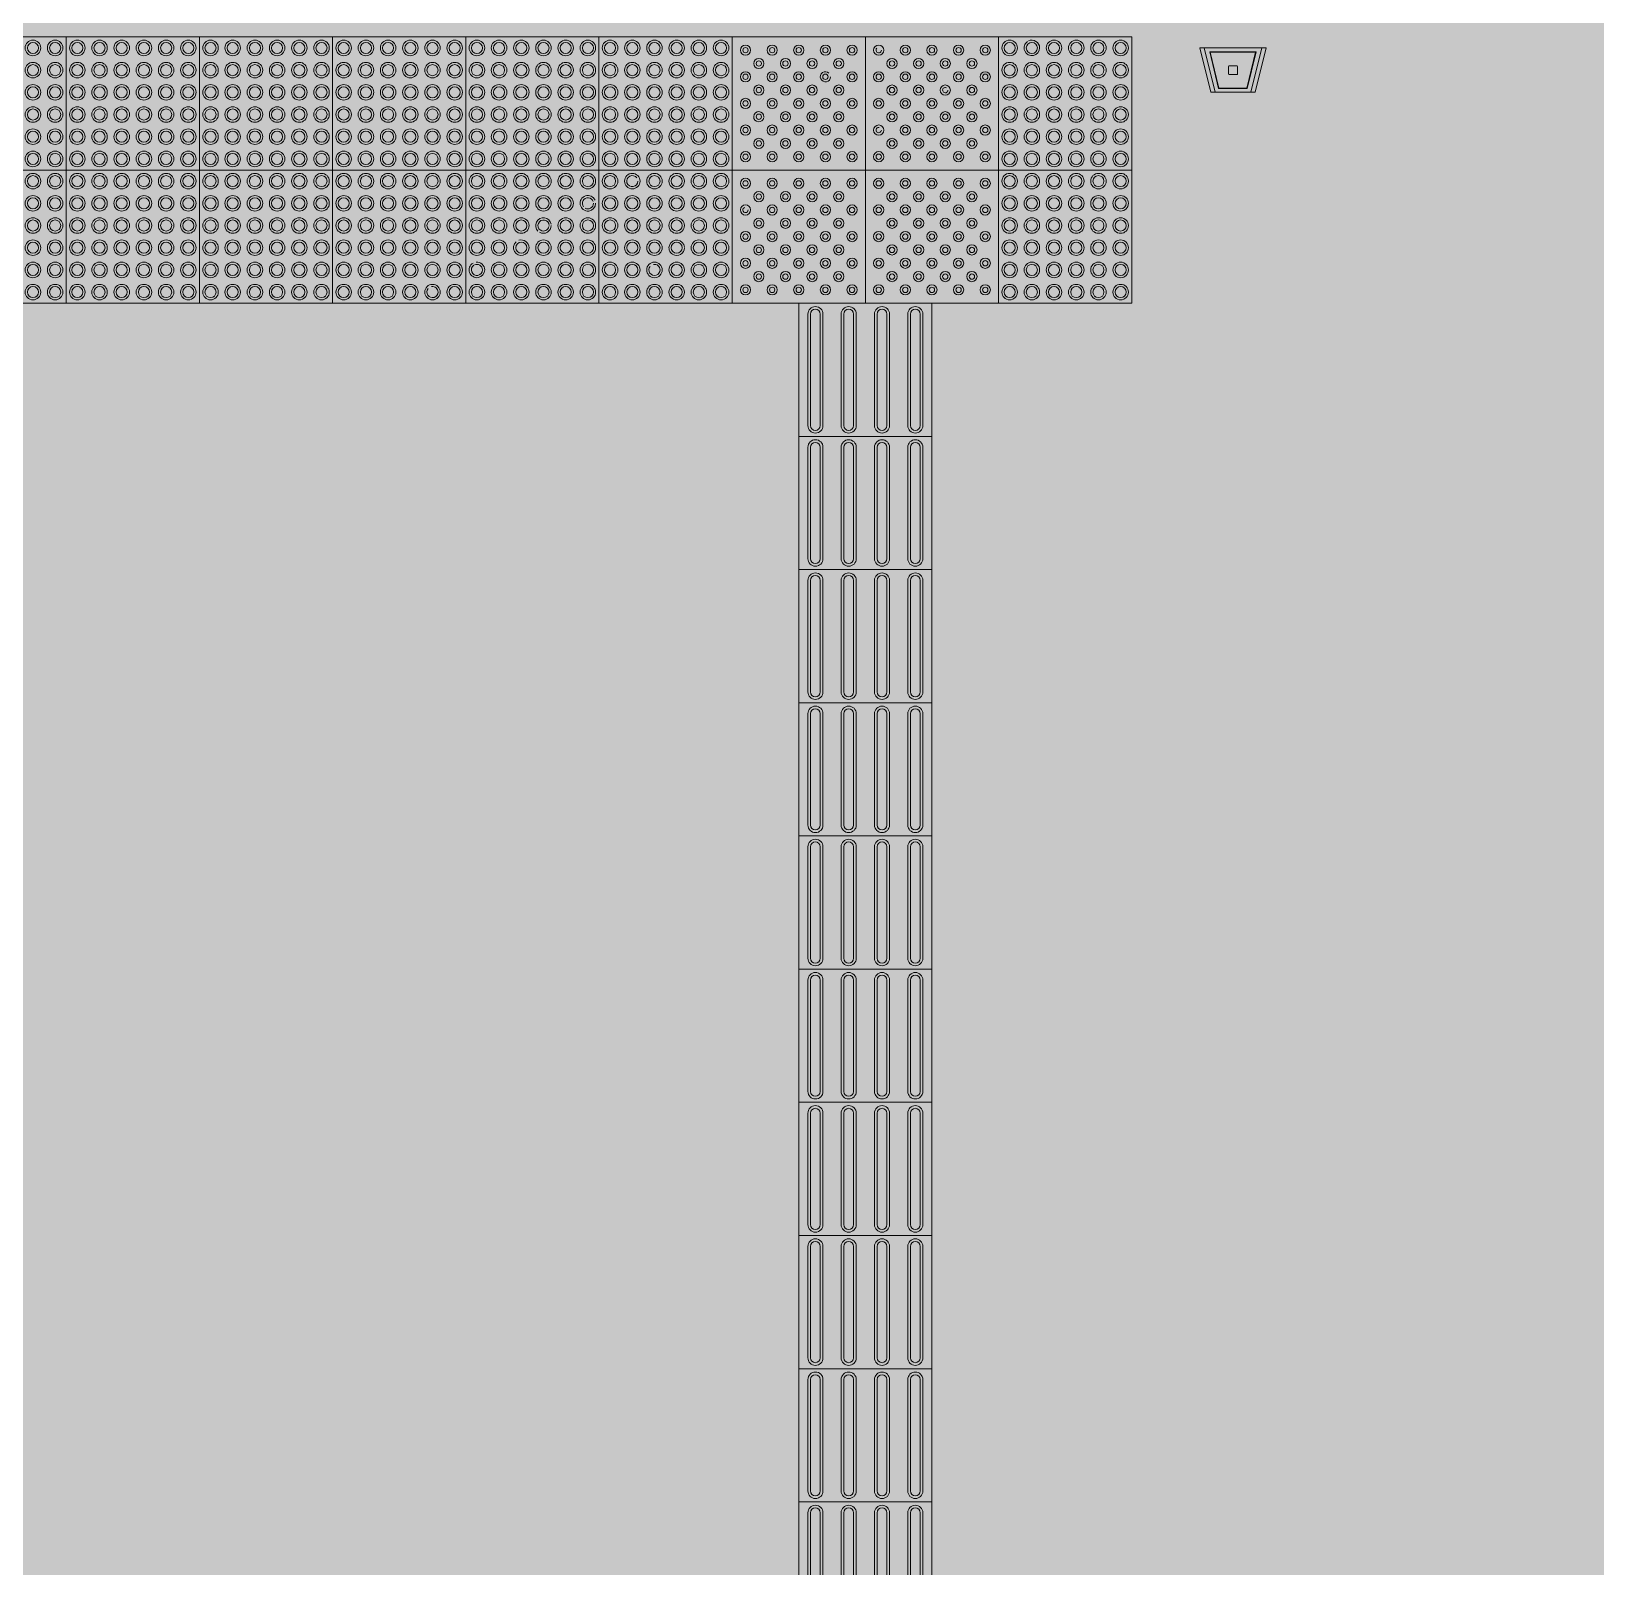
# Model space of a CAD drawing. Header units: millimetres. Extents: x -57519 to 497916, y -349472 to 446842.
# Drawn here: x 387851 to 391375, y 40936 to 44395 of the extents above; entities that cross this region are included whole.
import ezdxf

# ---------------------------------------------------------------- set-up
doc = ezdxf.new("R2010")
doc.units = ezdxf.units.MM
doc.layers.add('A-DETL-GENF', color=92, linetype='Continuous', lineweight=5)
doc.layers.add('A-GENM', color=13, linetype='Continuous', lineweight=5)

# ---------------------------------------------------------------- blocks, each defined once
blk = doc.blocks.new('DLN_Tactile - Hazard warning Tiles-3867762-G_F SINGLE OCCUPANCY DIAGRAM')
at = {"layer": 'A-GENM'}
for p, q in [((150, 150), (-150, 150)), ((-150, 150), (-150, -150)), ((150, -150), (150, 150)), ((-150, -150), (150, -150))]:
    blk.add_line(p, q, dxfattribs=at)
for centre, radius in [((-125, 125), 17.5), ((-75, 125), 17.5), ((-25, 125), 17.5), ((25, 125), 17.5), ((75, 125), 17.5), ((125, 125), 17.5), ((-125, 125), 12.5), ((-75, 125), 12.5), ((-25, 125), 12.5), ((25, 125), 12.5), ((75, 125), 12.5), ((125, 125), 12.5), ((-125, 75), 17.5), ((-125, 75), 12.5), ((-75, 75), 17.5), ((-75, 75), 12.5), ((-25, 75), 17.5), ((-25, 75), 12.5), ((25, 75), 17.5), ((25, 75), 12.5), ((75, 75), 17.5), ((75, 75), 12.5), ((125, 75), 17.5), ((125, 75), 12.5), ((-125, 25), 17.5), ((-125, 25), 12.5), ((-75, 25), 17.5), ((-75, 25), 12.5), ((-25, 25), 17.5), ((-25, 25), 12.5), ((25, 25), 17.5), ((25, 25), 12.5), ((75, 25), 17.5), ((75, 25), 12.5), ((125, 25), 17.5), ((125, 25), 12.5), ((-125, -25), 17.5), ((-125, -25), 12.5), ((-75, -25), 17.5), ((-75, -25), 12.5), ((-25, -25), 17.5), ((-25, -25), 12.5), ((25, -25), 17.5), ((25, -25), 12.5), ((75, -25), 17.5), ((75, -25), 12.5), ((125, -25), 17.5), ((125, -25), 12.5), ((-125, -75), 17.5), ((-125, -75), 12.5), ((-75, -75), 17.5), ((-75, -75), 12.5), ((-25, -75), 17.5), ((-25, -75), 12.5), ((25, -75), 17.5), ((25, -75), 12.5), ((75, -75), 17.5), ((75, -75), 12.5), ((125, -75), 17.5), ((125, -75), 12.5), ((-125, -125), 17.5), ((-125, -125), 12.5), ((-75, -125), 17.5), ((-75, -125), 12.5), ((-25, -125), 17.5), ((-25, -125), 12.5), ((25, -125), 17.5), ((25, -125), 12.5), ((75, -125), 17.5), ((75, -125), 12.5), ((125, -125), 17.5), ((125, -125), 12.5)]:
    blk.add_circle(centre, radius, dxfattribs=at)
blk = doc.blocks.new('DLN_Tactile - Hazard warning Tiles-V791-G_F SINGLE OCCUPANCY DIAGRAM')
at = {"layer": 'A-GENM'}
for p, q in [((150, 150), (-150, 150)), ((-150, 150), (-150, -150)), ((150, -150), (150, 150)), ((-150, -150), (150, -150))]:
    blk.add_line(p, q, dxfattribs=at)
for centre, radius in [((-125, 125), 17.5), ((-75, 125), 17.5), ((-25, 125), 17.5), ((25, 125), 17.5), ((75, 125), 17.5), ((125, 125), 17.5), ((-125, 125), 12.5), ((-75, 125), 12.5), ((-25, 125), 12.5), ((25, 125), 12.5), ((75, 125), 12.5), ((125, 125), 12.5), ((-125, 75), 17.5), ((-125, 75), 12.5), ((-75, 75), 17.5), ((-75, 75), 12.5), ((-25, 75), 17.5), ((-25, 75), 12.5), ((25, 75), 17.5), ((25, 75), 12.5), ((75, 75), 17.5), ((75, 75), 12.5), ((-125, 25), 17.5), ((-125, 25), 12.5), ((-75, 25), 17.5), ((-75, 25), 12.5), ((-25, 25), 17.5), ((-25, 25), 12.5), ((75, 25), 17.5), ((75, 25), 12.5), ((125, 25), 17.5), ((125, 25), 12.5), ((-125, -25), 17.5), ((-125, -25), 12.5), ((-75, -25), 12.5), ((-25, -25), 12.5), ((25, -25), 17.5), ((25, -25), 12.5), ((75, -25), 17.5), ((75, -25), 12.5), ((125, -25), 17.5), ((125, -25), 12.5), ((-75, -75), 17.5), ((-75, -75), 12.5), ((-25, -75), 17.5), ((-25, -75), 12.5), ((25, -75), 17.5), ((25, -75), 12.5), ((75, -75), 17.5), ((75, -75), 12.5), ((125, -75), 17.5), ((125, -75), 12.5), ((-125, -125), 17.5), ((-125, -125), 12.5), ((-75, -125), 17.5), ((-75, -125), 12.5), ((-25, -125), 17.5), ((-25, -125), 12.5), ((25, -125), 17.5), ((25, -125), 12.5), ((75, -125), 17.5), ((75, -125), 12.5), ((125, -125), 17.5), ((125, -125), 12.5)]:
    blk.add_circle(centre, radius, dxfattribs=at)
for centre, radius, start, end in [((125, 75), 17.5, 23.4067, 360), ((125, 75), 12.5, 17.4381, 218.4472), ((125, 75), 12.5, 240, 360), ((25, 25), 17.5, 10.6106, 225.0009), ((25, 25), 12.5, 360, 235.6431), ((25, 25), 17.5, 240, 360), ((25, 25), 12.5, 240, 348.6), ((-75, -25), 17.5, 360, 237.2836), ((-75, -25), 17.5, 240, 360), ((-25, -25), 17.5, 132.1679, 360), ((-25, -25), 17.5, 360, 107.3235), ((-125, -75), 17.5, 120, 360), ((-125, -75), 12.5, 122.8728, 360), ((-125, -75), 12.5, 360, 117.0071), ((-125, -75), 17.5, 360, 94.5274)]:
    blk.add_arc(centre, radius, start, end, dxfattribs=at)
blk = doc.blocks.new('DLN_Tactile - Hazard warning Tiles-V792-G_F SINGLE OCCUPANCY DIAGRAM')
at = {"layer": 'A-GENM'}
for p, q in [((150, 150), (-150, 150)), ((-150, 150), (-150, -150)), ((150, -150), (150, 150)), ((-150, -150), (150, -150))]:
    blk.add_line(p, q, dxfattribs=at)
for centre, radius in [((-125, 125), 17.5), ((-75, 125), 17.5), ((-25, 125), 17.5), ((25, 125), 17.5), ((75, 125), 17.5), ((125, 125), 17.5), ((-125, 125), 12.5), ((-25, 125), 12.5), ((25, 125), 12.5), ((75, 125), 12.5), ((125, 125), 12.5), ((-125, 75), 17.5), ((-125, 75), 12.5), ((-75, 75), 17.5), ((-75, 75), 12.5), ((-25, 75), 17.5), ((-25, 75), 12.5), ((25, 75), 17.5), ((25, 75), 12.5), ((75, 75), 17.5), ((75, 75), 12.5), ((125, 75), 17.5), ((125, 75), 12.5), ((-125, 25), 17.5), ((-125, 25), 12.5), ((-75, 25), 17.5), ((-75, 25), 12.5), ((-25, 25), 17.5), ((-25, 25), 12.5), ((25, 25), 17.5), ((25, 25), 12.5), ((75, 25), 17.5), ((75, 25), 12.5), ((125, 25), 17.5), ((125, 25), 12.5), ((-125, -25), 17.5), ((-125, -25), 12.5), ((-75, -25), 17.5), ((-75, -25), 12.5), ((-25, -25), 17.5), ((-25, -25), 12.5), ((25, -25), 12.5), ((75, -25), 17.5), ((75, -25), 12.5), ((125, -25), 17.5), ((125, -25), 12.5), ((-125, -75), 17.5), ((-125, -75), 12.5), ((-75, -75), 17.5), ((-75, -75), 12.5), ((-25, -75), 17.5), ((25, -75), 17.5), ((25, -75), 12.5), ((75, -75), 17.5), ((75, -75), 12.5), ((125, -75), 17.5), ((125, -75), 12.5), ((-125, -125), 17.5), ((-125, -125), 12.5), ((-75, -125), 17.5), ((-75, -125), 12.5), ((-25, -125), 17.5), ((-25, -125), 12.5), ((25, -125), 17.5), ((25, -125), 12.5), ((75, -125), 17.5), ((75, -125), 12.5), ((125, -125), 17.5), ((125, -125), 12.5)]:
    blk.add_circle(centre, radius, dxfattribs=at)
for centre, radius, start, end in [((-75, 125), 12.5, 35.3527, 360), ((25, -25), 17.5, 4.5422, 237.553), ((25, -25), 17.5, 240, 360), ((-25, -75), 12.5, 140.9627, 360), ((-25, -75), 12.5, 360, 99.4109)]:
    blk.add_arc(centre, radius, start, end, dxfattribs=at)
blk = doc.blocks.new('DLN_Tactile - Hazard warning Tiles-V793-G_F SINGLE OCCUPANCY DIAGRAM')
at = {"layer": 'A-GENM'}
for p, q in [((150, 150), (-150, 150)), ((-150, 150), (-150, -150)), ((150, -150), (150, 150)), ((-150, -150), (150, -150))]:
    blk.add_line(p, q, dxfattribs=at)
for centre, radius in [((-125, 125), 17.5), ((-75, 125), 17.5), ((-25, 125), 17.5), ((25, 125), 17.5), ((75, 125), 17.5), ((125, 125), 17.5), ((-125, 125), 12.5), ((-75, 125), 12.5), ((-25, 125), 12.5), ((25, 125), 12.5), ((75, 125), 12.5), ((125, 125), 12.5), ((-125, 75), 17.5), ((-125, 75), 12.5), ((-75, 75), 17.5), ((-75, 75), 12.5), ((-25, 75), 17.5), ((-25, 75), 12.5), ((25, 75), 17.5), ((25, 75), 12.5), ((75, 75), 17.5), ((75, 75), 12.5), ((125, 75), 17.5), ((125, 75), 12.5), ((-125, 25), 17.5), ((-125, 25), 12.5), ((-75, 25), 17.5), ((-75, 25), 12.5), ((-25, 25), 17.5), ((-25, 25), 12.5), ((25, 25), 17.5), ((25, 25), 12.5), ((75, 25), 17.5), ((75, 25), 12.5), ((125, 25), 17.5), ((125, 25), 12.5), ((-125, -25), 17.5), ((-125, -25), 12.5), ((-75, -25), 17.5), ((-75, -25), 12.5), ((-25, -25), 17.5), ((-25, -25), 12.5), ((25, -25), 17.5), ((25, -25), 12.5), ((75, -25), 17.5), ((75, -25), 12.5), ((125, -25), 17.5), ((125, -25), 12.5), ((-125, -75), 17.5), ((-125, -75), 12.5), ((-75, -75), 17.5), ((-75, -75), 12.5), ((-25, -75), 17.5), ((-25, -75), 12.5), ((25, -75), 17.5), ((25, -75), 12.5), ((75, -75), 17.5), ((75, -75), 12.5), ((125, -75), 17.5), ((125, -75), 12.5), ((-125, -125), 17.5), ((-125, -125), 12.5), ((-75, -125), 17.5), ((-75, -125), 12.5), ((-25, -125), 17.5), ((-25, -125), 12.5), ((25, -125), 17.5), ((25, -125), 12.5), ((75, -125), 17.5), ((125, -125), 17.5), ((125, -125), 12.5)]:
    blk.add_circle(centre, radius, dxfattribs=at)
for start, end in [(140.0687, 360), (360, 99.0925)]:
    blk.add_arc((75, -125), 12.5, start, end, dxfattribs=at)
blk = doc.blocks.new('DLN_Tactile - Hazard warning Tiles-V794-G_F SINGLE OCCUPANCY DIAGRAM')
at = {"layer": 'A-GENM'}
for p, q in [((150, 150), (-150, 150)), ((-150, 150), (-150, -150)), ((150, -150), (150, 150)), ((-150, -150), (150, -150))]:
    blk.add_line(p, q, dxfattribs=at)
for centre, radius in [((-125, 125), 17.5), ((-25, 125), 17.5), ((25, 125), 17.5), ((75, 125), 17.5), ((125, 125), 17.5), ((-125, 125), 12.5), ((-75, 125), 12.5), ((-25, 125), 12.5), ((25, 125), 12.5), ((75, 125), 12.5), ((125, 125), 12.5), ((-125, 75), 17.5), ((-125, 75), 12.5), ((-75, 75), 17.5), ((-75, 75), 12.5), ((-25, 75), 17.5), ((-25, 75), 12.5), ((25, 75), 17.5), ((25, 75), 12.5), ((75, 75), 17.5), ((75, 75), 12.5), ((125, 75), 17.5), ((125, 75), 12.5), ((-125, 25), 17.5), ((-125, 25), 12.5), ((-75, 25), 17.5), ((-75, 25), 12.5), ((-25, 25), 17.5), ((-25, 25), 12.5), ((25, 25), 17.5), ((25, 25), 12.5), ((75, 25), 17.5), ((75, 25), 12.5), ((125, 25), 17.5), ((125, 25), 12.5), ((-125, -25), 17.5), ((-125, -25), 12.5), ((-75, -25), 17.5), ((-75, -25), 12.5), ((-25, -25), 17.5), ((-25, -25), 12.5), ((25, -25), 17.5), ((25, -25), 12.5), ((75, -25), 17.5), ((75, -25), 12.5), ((125, -25), 17.5), ((125, -25), 12.5), ((-125, -75), 17.5), ((-125, -75), 12.5), ((-75, -75), 17.5), ((-75, -75), 12.5), ((-25, -75), 17.5), ((-25, -75), 12.5), ((25, -75), 17.5), ((25, -75), 12.5), ((75, -75), 17.5), ((75, -75), 12.5), ((125, -75), 17.5), ((125, -75), 12.5), ((-125, -125), 17.5), ((-125, -125), 12.5), ((-75, -125), 17.5), ((-75, -125), 12.5), ((-25, -125), 17.5), ((-25, -125), 12.5), ((25, -125), 17.5), ((25, -125), 12.5), ((75, -125), 17.5), ((75, -125), 12.5), ((125, -125), 17.5), ((125, -125), 12.5)]:
    blk.add_circle(centre, radius, dxfattribs=at)
for start, end in [(360, 115.9197), (124.1544, 360)]:
    blk.add_arc((-75, 125), 17.5, start, end, dxfattribs=at)
blk = doc.blocks.new('DLN_Tactile - Hazard warning Tiles-V799-G_F SINGLE OCCUPANCY DIAGRAM')
at = {"layer": 'A-GENM'}
for p, q in [((150, 150), (-150, 150)), ((-150, 147.3), (-150, -150)), ((150, -150), (150, 150)), ((-150, -150), (150, -150))]:
    blk.add_line(p, q, dxfattribs=at)
for centre, radius in [((-125, 125), 17.5), ((-75, 125), 17.5), ((-25, 125), 17.5), ((25, 125), 17.5), ((75, 125), 17.5), ((125, 125), 17.5), ((-125, 125), 12.5), ((-75, 125), 12.5), ((-25, 125), 12.5), ((25, 125), 12.5), ((75, 125), 12.5), ((125, 125), 12.5), ((-125, 75), 17.5), ((-125, 75), 12.5), ((-75, 75), 17.5), ((-75, 75), 12.5), ((-25, 75), 17.5), ((-25, 75), 12.5), ((25, 75), 17.5), ((25, 75), 12.5), ((75, 75), 17.5), ((75, 75), 12.5), ((125, 75), 17.5), ((125, 75), 12.5), ((-125, 25), 17.5), ((-125, 25), 12.5), ((-75, 25), 17.5), ((-75, 25), 12.5), ((-25, 25), 17.5), ((-25, 25), 12.5), ((25, 25), 17.5), ((25, 25), 12.5), ((75, 25), 17.5), ((75, 25), 12.5), ((125, 25), 17.5), ((125, 25), 12.5), ((-125, -25), 17.5), ((-125, -25), 12.5), ((-75, -25), 17.5), ((-75, -25), 12.5), ((-25, -25), 17.5), ((-25, -25), 12.5), ((25, -25), 17.5), ((25, -25), 12.5), ((75, -25), 17.5), ((75, -25), 12.5), ((125, -25), 17.5), ((125, -25), 12.5), ((-125, -75), 17.5), ((-125, -75), 12.5), ((-75, -75), 17.5), ((-75, -75), 12.5), ((-25, -75), 17.5), ((-25, -75), 12.5), ((25, -75), 17.5), ((25, -75), 12.5), ((75, -75), 17.5), ((75, -75), 12.5), ((125, -75), 17.5), ((125, -75), 12.5), ((-125, -125), 17.5), ((-125, -125), 12.5), ((-75, -125), 17.5), ((-75, -125), 12.5), ((-25, -125), 17.5), ((-25, -125), 12.5), ((25, -125), 17.5), ((25, -125), 12.5), ((75, -125), 17.5), ((75, -125), 12.5), ((125, -125), 17.5), ((125, -125), 12.5)]:
    blk.add_circle(centre, radius, dxfattribs=at)
blk = doc.blocks.new('DLN_Tactile - Positional Tiles-3867764-G_F SINGLE OCCUPANCY DIAGRAM')
at = {"layer": 'A-GENM'}
for p, q in [((150, 150), (-150, 150)), ((-150, 150), (-150, -150)), ((150, -150), (150, 150)), ((-150, -150), (150, -150))]:
    blk.add_line(p, q, dxfattribs=at)
for centre, radius in [((-120, 120), 11.5), ((-120, 120), 6), ((-60, 120), 11.5), ((-60, 120), 6), ((0, 120), 11.5), ((0, 120), 6), ((60, 120), 11.5), ((60, 120), 6), ((120, 120), 11.5), ((120, 120), 6), ((-120, 60), 11.5), ((-90, 90), 11.5), ((-90, 90), 6), ((-60, 60), 11.5), ((-30, 90), 11.5), ((-30, 90), 6), ((0, 60), 11.5), ((30, 90), 11.5), ((30, 90), 6), ((90, 90), 11.5), ((90, 90), 6), ((120, 60), 11.5), ((-120, 60), 6), ((-90, 30), 11.5), ((-90, 30), 6), ((-60, 60), 6), ((-30, 30), 11.5), ((-30, 30), 6), ((0, 60), 6), ((30, 30), 11.5), ((30, 30), 6), ((60, 60), 6), ((90, 30), 11.5), ((90, 30), 6), ((120, 60), 6), ((-120, 0), 11.5), ((-120, 0), 6), ((-60, 0), 11.5), ((-60, 0), 6), ((0, 0), 11.5), ((0, 0), 6), ((60, 0), 11.5), ((60, 0), 6), ((120, 0), 11.5), ((120, 0), 6), ((-90, -30), 6), ((-30, -30), 11.5), ((-30, -30), 6), ((30, -30), 11.5), ((30, -30), 6), ((90, -30), 11.5), ((90, -30), 6), ((-120, -60), 11.5), ((-120, -60), 6), ((-60, -60), 11.5), ((-60, -60), 6), ((0, -60), 11.5), ((0, -60), 6), ((60, -60), 11.5), ((60, -60), 6), ((120, -60), 11.5), ((120, -60), 6), ((-90, -90), 11.5), ((-90, -90), 6), ((-30, -90), 11.5), ((-30, -90), 6), ((30, -90), 11.5), ((30, -90), 6), ((90, -90), 11.5), ((90, -90), 6), ((-120, -120), 11.5), ((-120, -120), 6), ((-60, -120), 11.5), ((-60, -120), 6), ((0, -120), 11.5), ((0, -120), 6), ((60, -120), 11.5), ((60, -120), 6), ((120, -120), 11.5), ((120, -120), 6)]:
    blk.add_circle(centre, radius, dxfattribs=at)
for centre, start, end in [((60, 60), 46.7894, 360), ((-90, -30), 360, 351.7487)]:
    blk.add_arc(centre, 11.5, start, end, dxfattribs=at)
blk = doc.blocks.new('DLN_Tactile - Positional Tiles-V800-G_F SINGLE OCCUPANCY DIAGRAM')
at = {"layer": 'A-GENM'}
for p, q in [((150, 150), (-150, 150)), ((-150, 150), (-150, -150)), ((150, -150), (150, 150)), ((-150, -150), (150, -150))]:
    blk.add_line(p, q, dxfattribs=at)
for centre, radius in [((-120, 120), 11.5), ((-60, 120), 11.5), ((-60, 120), 6), ((0, 120), 11.5), ((0, 120), 6), ((60, 120), 11.5), ((60, 120), 6), ((120, 120), 11.5), ((120, 120), 6), ((-120, 60), 11.5), ((-90, 90), 11.5), ((-90, 90), 6), ((-60, 60), 11.5), ((-30, 90), 11.5), ((-30, 90), 6), ((0, 60), 11.5), ((30, 90), 11.5), ((30, 90), 6), ((60, 60), 11.5), ((90, 90), 11.5), ((90, 90), 6), ((120, 60), 11.5), ((-120, 60), 6), ((-90, 30), 11.5), ((-90, 30), 6), ((-60, 60), 6), ((-30, 30), 11.5), ((-30, 30), 6), ((0, 60), 6), ((30, 30), 11.5), ((60, 60), 6), ((90, 30), 11.5), ((90, 30), 6), ((120, 60), 6), ((-120, 0), 11.5), ((-120, 0), 6), ((-60, 0), 11.5), ((-60, 0), 6), ((0, 0), 11.5), ((0, 0), 6), ((60, 0), 11.5), ((60, 0), 6), ((120, 0), 11.5), ((120, 0), 6), ((-90, -30), 11.5), ((-90, -30), 6), ((-30, -30), 11.5), ((-30, -30), 6), ((30, -30), 11.5), ((30, -30), 6), ((90, -30), 11.5), ((90, -30), 6), ((-120, -60), 11.5), ((-60, -60), 11.5), ((-60, -60), 6), ((0, -60), 11.5), ((0, -60), 6), ((60, -60), 11.5), ((60, -60), 6), ((120, -60), 11.5), ((120, -60), 6), ((-90, -90), 11.5), ((-90, -90), 6), ((-30, -90), 11.5), ((-30, -90), 6), ((30, -90), 11.5), ((30, -90), 6), ((90, -90), 11.5), ((90, -90), 6), ((-120, -120), 11.5), ((-120, -120), 6), ((-60, -120), 11.5), ((-60, -120), 6), ((0, -120), 11.5), ((0, -120), 6), ((60, -120), 11.5), ((60, -120), 6), ((120, -120), 11.5), ((120, -120), 6)]:
    blk.add_circle(centre, radius, dxfattribs=at)
for centre, start in [((-120, 120), 135.0095), ((30, 30), 63.2656), ((-120, -60), 76.0193)]:
    blk.add_arc(centre, 6, start, 360, dxfattribs=at)
blk = doc.blocks.new('DLN_Tactile - Positional Tiles-V801-G_F SINGLE OCCUPANCY DIAGRAM')
at = {"layer": 'A-GENM'}
for p, q in [((150, 150), (-150, 150)), ((-150, 150), (-150, -150)), ((150, -150), (150, 150)), ((-150, -150), (150, -150))]:
    blk.add_line(p, q, dxfattribs=at)
for centre, radius in [((-120, 120), 11.5), ((-120, 120), 6), ((-60, 120), 11.5), ((-60, 120), 6), ((0, 120), 11.5), ((0, 120), 6), ((60, 120), 11.5), ((60, 120), 6), ((120, 120), 11.5), ((120, 120), 6), ((-120, 60), 11.5), ((-90, 90), 11.5), ((-90, 90), 6), ((-60, 60), 11.5), ((-30, 90), 11.5), ((-30, 90), 6), ((0, 60), 11.5), ((30, 90), 11.5), ((30, 90), 6), ((60, 60), 11.5), ((90, 90), 11.5), ((90, 90), 6), ((120, 60), 11.5), ((-90, 30), 11.5), ((-90, 30), 6), ((-60, 60), 6), ((-30, 30), 11.5), ((-30, 30), 6), ((0, 60), 6), ((30, 30), 11.5), ((30, 30), 6), ((60, 60), 6), ((90, 30), 11.5), ((90, 30), 6), ((120, 60), 6), ((-120, 0), 11.5), ((-120, 0), 6), ((-60, 0), 11.5), ((-60, 0), 6), ((0, 0), 11.5), ((0, 0), 6), ((60, 0), 11.5), ((60, 0), 6), ((120, 0), 11.5), ((120, 0), 6), ((-90, -30), 11.5), ((-90, -30), 6), ((-30, -30), 11.5), ((-30, -30), 6), ((30, -30), 11.5), ((30, -30), 6), ((90, -30), 11.5), ((90, -30), 6), ((-120, -60), 11.5), ((-120, -60), 6), ((-60, -60), 11.5), ((-60, -60), 6), ((0, -60), 11.5), ((0, -60), 6), ((60, -60), 11.5), ((60, -60), 6), ((120, -60), 11.5), ((120, -60), 6), ((-90, -90), 11.5), ((-90, -90), 6), ((-30, -90), 11.5), ((-30, -90), 6), ((30, -90), 11.5), ((30, -90), 6), ((90, -90), 11.5), ((90, -90), 6), ((-120, -120), 11.5), ((-120, -120), 6), ((-60, -120), 11.5), ((-60, -120), 6), ((0, -120), 11.5), ((0, -120), 6), ((60, -120), 11.5), ((60, -120), 6), ((120, -120), 11.5), ((120, -120), 6)]:
    blk.add_circle(centre, radius, dxfattribs=at)
blk.add_arc((-120, 60), 6, 101.5266, 360, dxfattribs=at)
blk = doc.blocks.new('DLN_Tactile - Positional Tiles-V802-G_F SINGLE OCCUPANCY DIAGRAM')
at = {"layer": 'A-GENM'}
for p, q in [((150, 150), (-150, 150)), ((-150, 150), (-150, -150)), ((150, -150), (150, 150)), ((-150, -150), (150, -150))]:
    blk.add_line(p, q, dxfattribs=at)
for centre, radius in [((-120, 120), 11.5), ((-120, 120), 6), ((-60, 120), 11.5), ((-60, 120), 6), ((0, 120), 11.5), ((0, 120), 6), ((60, 120), 11.5), ((60, 120), 6), ((120, 120), 11.5), ((120, 120), 6), ((-120, 60), 11.5), ((-90, 90), 11.5), ((-90, 90), 6), ((-60, 60), 11.5), ((-30, 90), 11.5), ((-30, 90), 6), ((0, 60), 11.5), ((30, 90), 11.5), ((30, 90), 6), ((60, 60), 11.5), ((90, 90), 11.5), ((90, 90), 6), ((120, 60), 11.5), ((-120, 60), 6), ((-90, 30), 11.5), ((-90, 30), 6), ((-60, 60), 6), ((-30, 30), 11.5), ((-30, 30), 6), ((0, 60), 6), ((30, 30), 11.5), ((30, 30), 6), ((60, 60), 6), ((90, 30), 11.5), ((90, 30), 6), ((120, 60), 6), ((-120, 0), 11.5), ((-120, 0), 6), ((-60, 0), 11.5), ((-60, 0), 6), ((0, 0), 11.5), ((0, 0), 6), ((60, 0), 11.5), ((60, 0), 6), ((120, 0), 11.5), ((120, 0), 6), ((-90, -30), 11.5), ((-90, -30), 6), ((-30, -30), 11.5), ((-30, -30), 6), ((30, -30), 11.5), ((30, -30), 6), ((90, -30), 11.5), ((90, -30), 6), ((-120, -60), 11.5), ((-120, -60), 6), ((-60, -60), 11.5), ((-60, -60), 6), ((0, -60), 11.5), ((0, -60), 6), ((60, -60), 11.5), ((60, -60), 6), ((120, -60), 11.5), ((120, -60), 6), ((-90, -90), 11.5), ((-90, -90), 6), ((-30, -90), 11.5), ((-30, -90), 6), ((30, -90), 11.5), ((30, -90), 6), ((90, -90), 11.5), ((90, -90), 6), ((-120, -120), 11.5), ((-120, -120), 6), ((-60, -120), 11.5), ((-60, -120), 6), ((0, -120), 11.5), ((0, -120), 6), ((60, -120), 11.5), ((60, -120), 6), ((120, -120), 11.5), ((120, -120), 6)]:
    blk.add_circle(centre, radius, dxfattribs=at)
blk = doc.blocks.new('DLN_Tactile - Directional Tiles-3867766-G_F SINGLE OCCUPANCY DIAGRAM')
at = {"layer": 'A-GENM'}
for p, q in [((150, 150), (-150, 150)), ((-150, 150), (-150, -150)), ((150, -150), (150, 150)), ((-129.5, 125.5), (-129.5, -125.5)), ((-123.5, -125.5), (-123.5, 125.5)), ((-101.5, 125.5), (-101.5, -125.5)), ((-95.5, -125.5), (-95.5, 125.5)), ((-54.5, 125.5), (-54.5, -125.5)), ((-48.5, -125.5), (-48.5, 125.5)), ((-26.5, 125.5), (-26.5, -125.5)), ((-20.5, -125.5), (-20.5, 125.5)), ((20.5, 125.5), (20.5, -125.5)), ((26.5, -125.5), (26.5, 125.5)), ((48.5, 125.5), (48.5, -125.5)), ((54.5, -125.5), (54.5, 125.5)), ((95.5, 125.5), (95.5, -125.5)), ((101.5, -125.5), (101.5, 125.5)), ((123.5, 125.5), (123.5, -125.5)), ((129.5, -125.5), (129.5, 125.5)), ((-150, -150), (150, -150))]:
    blk.add_line(p, q, dxfattribs=at)
for centre, radius, start, end in [((-112.5, 125.5), 17, 360, 180), ((-37.5, 125.5), 17, 360, 180), ((37.5, 125.5), 17, 360, 180), ((112.5, 125.5), 17, 360, 180), ((-112.5, 125.5), 11, 360, 180), ((-37.5, 125.5), 11, 360, 180), ((37.5, 125.5), 11, 360, 180), ((112.5, 125.5), 11, 360, 180), ((-112.5, -125.5), 17, 180, 360), ((-112.5, -125.5), 11, 180, 360), ((-37.5, -125.5), 17, 180, 360), ((-37.5, -125.5), 11, 180, 360), ((37.5, -125.5), 17, 180, 360), ((37.5, -125.5), 11, 180, 360), ((112.5, -125.5), 17, 180, 360), ((112.5, -125.5), 11, 180, 360)]:
    blk.add_arc(centre, radius, start, end, dxfattribs=at)
blk = doc.blocks.new('DLN_Automatic Door Bollard - DLN_Automatic Door Bollard-V851-G_F SINGLE OCCUPANCY DIAGRAM')
at = {"layer": 'A-GENM', "color": 191}
for p, q in [((-50, -50), (-75, 50)), ((-64.7, 50), (-75, 50)), ((-40.4, -50), (-64.7, 50)), ((-64.7, 50), (64.7, 50)), ((-32.3, -41.3), (-52.4, 41.3)), ((-52.4, 41.3), (52.4, 41.3)), ((-52, 41.4), (-32.3, -39.8)), ((-51.1, 42), (-51.1, 40.5)), ((51.1, 40.5), (-51.1, 40.5)), ((-51.1, 40.5), (-31.5, -40.5)), ((31.5, -40.5), (51.1, 40.5)), ((52.4, 41.3), (32.3, -41.3)), ((32.3, -39.8), (52, 41.3)), ((64.7, 50), (40.4, -50)), ((75, 50), (50, -50)), ((51.1, 40.5), (51.1, 42)), ((75, 50), (64.7, 50)), ((-10, 8.3), (-10, -8.3)), ((8, 10), (-8, 10)), ((10, -8.3), (10, 8.3)), ((-8, -10), (8, -10)), ((-50, -50), (-40.4, -50)), ((40.4, -50), (-40.4, -50)), ((32.3, -41.3), (-32.3, -41.3)), ((-31.5, -40.5), (31.5, -40.5)), ((50, -50), (40.4, -50))]:
    blk.add_line(p, q, dxfattribs=at)
for centre, major_axis, start_param, end_param in [((-8, 8.3), (-2, 0), 4.712389, 6.283185), ((8, 8.3), (2, 0), 0, 1.570796), ((-8, -8.3), (2, 0), 3.141593, 4.712389), ((8, -8.3), (-2, 0), 1.570796, 3.141593)]:
    blk.add_ellipse(centre, major_axis=major_axis, ratio=0.866025, start_param=start_param, end_param=end_param, dxfattribs=at)

msp = doc.modelspace()

# ---------------------------------------------------------------- hatches: boundary and pattern name
at = {"layer": 'A-DETL-GENF', "transparency": 33554585}
h = msp.add_hatch(color=201, dxfattribs=at)
h.paths.add_polyline_path([(378712.3, -2142.5), (378712.3, 5707.5), (408249.8, 5707.5), (408249.8, 31607.5), (411824.8, 31607.5), (411824.8, 28857.5), (414124.8, 28857.5), (414124.8, 34332.5), (417674.8, 34332.5), (417674.8, 35647.5), (420699.8, 35647.5), (420699.8, 52157.5), (392454.3, 52157.5), (392454.3, 45782.5), (382199.8, 45782.5), (382199.8, 52157.5), (367049.8, 52157.5), (367049.8, 5707.5), (368349.8, 5707.5), (368349.8, 3222.2), (374112.3, -1265.4), (374112.3, -2142.5), (376972.2, -2142.5)], flags=0)
h.paths.add_polyline_path([(370849.8, 8157.5), (370849.8, 9357.5), (369649.8, 9357.5), (369649.8, 15624.2), (370889.8, 15624.2), (370889.8, 9397.5), (371149.8, 9397.5), (371149.8, 8157.5)], flags=0)
h.paths.add_polyline_path([(388124.8, 8157.5), (388124.8, 9397.5), (389899.8, 9397.5), (389899.8, 8157.5)], flags=0)
h.paths.add_polyline_path([(382791.7, 8157.5), (382352.3, 8157.5), (382352.3, 9397.5), (387324.8, 9397.5), (387324.8, 8157.5), (386671.4, 8157.5)], flags=0)
h.paths.add_polyline_path([(404599.8, 8157.5), (396937.3, 8157.5), (396937.3, 9397.5), (404599.8, 9397.5), (404599.8, 8571.4)], flags=0)
h.paths.add_polyline_path([(394430.7, 8157.5), (392899.8, 8157.5), (392899.8, 9397.5), (396137.3, 9397.5), (396137.3, 8157.5)], flags=0)
h.paths.add_polyline_path([(405799.8, 12397.5), (404559.8, 12397.5), (404559.8, 15624.2), (405799.8, 15624.2), (405799.8, 12969.9)], flags=0)
h.paths.add_polyline_path([(370889.8, 16424.2), (369649.8, 16424.2), (369649.8, 23040.8), (370889.8, 23040.8), (370889.8, 17368.3)], flags=0)
h.paths.add_polyline_path([(404559.8, 16424.2), (404559.8, 23040.8), (405799.8, 23040.8), (405799.8, 16424.2)], flags=0)
h.paths.add_polyline_path([(369649.8, 23840.8), (369649.8, 30107.5), (370849.8, 30107.5), (370849.8, 31307.5), (371149.8, 31307.5), (371149.8, 30107.5), (370889.8, 30107.5), (370889.8, 23840.8)], flags=0)
h.paths.add_polyline_path([(404559.8, 23840.8), (404559.8, 27067.5), (405799.8, 27067.5), (405799.8, 23840.8)], flags=0)
h.paths.add_polyline_path([(388124.8, 30067.5), (388124.8, 31307.5), (389399.8, 31307.5), (389399.8, 30067.5)], flags=0)
h.paths.add_polyline_path([(373449.8, 30067.5), (373449.8, 31307.5), (378512.3, 31307.5), (378512.3, 30067.5), (375032.4, 30067.5)], flags=0)
h.paths.add_polyline_path([(386671.4, 30067.5), (382349.8, 30067.5), (382349.8, 31307.5), (387324.8, 31307.5), (387324.8, 30067.5)], flags=0)
h.paths.add_polyline_path([(394430.7, 30067.5), (392399.8, 30067.5), (392399.8, 31307.5), (396137.3, 31307.5), (396137.3, 30067.5)], flags=0)
h.paths.add_polyline_path([(402190, 30067.5), (396937.3, 30067.5), (396937.3, 31307.5), (404599.8, 31307.5), (404599.8, 30067.5), (404129.8, 30067.5)], flags=0)
h.paths.add_polyline_path([(407299.8, 35797.5), (407299.8, 36247.5), (408249.8, 36247.5), (408249.8, 35797.5), (408009.5, 35797.5)], flags=0)
h.paths.add_polyline_path([(412649.8, 35797.5), (412649.8, 37247.5), (415649.8, 37247.5), (415649.8, 35797.5), (413829, 35797.5)], flags=0)
h.paths.add_polyline_path([(412649.8, 37397.5), (412649.8, 37897.5), (418299.8, 37897.5), (418299.8, 37397.5), (412859.1, 37397.5)], flags=0)
h.paths.add_polyline_path([(408979.4, 37847.5), (408399.8, 37847.5), (408399.8, 38327.5), (410749.8, 38327.5), (410749.8, 37847.5), (409949.3, 37847.5)], flags=0)
h.paths.add_polyline_path([(381599.8, 37907.5), (381599.8, 39557.5), (382049.8, 39557.5), (382049.8, 37907.5), (381821.8, 37907.5)], flags=0)
h.paths.add_polyline_path([(406069.7, 38657.5), (404849.8, 38657.5), (404849.8, 49957.5), (408249.8, 49957.5), (408249.8, 38657.5), (408009.5, 38657.5)], flags=0)
h.paths.add_polyline_path([(370182.8, 40207.5), (369149.8, 40207.5), (369149.8, 40707.5), (370699.8, 40707.5), (370699.8, 40207.5)], flags=0)
h.paths.add_polyline_path([(381599.8, 40257.5), (381599.8, 42757.5), (382049.8, 42757.5), (382049.8, 40257.5), (381821.8, 40257.5)], flags=0)
h.paths.add_polyline_path([(414798.9, 42697.5), (410674.8, 42697.5), (410674.8, 43197.5), (418349.8, 43197.5), (418349.8, 42697.5), (415768.8, 42697.5)], flags=0)
h.paths.add_polyline_path([(377289.8, 42907.5), (375749.8, 42907.5), (375749.8, 43407.5), (377289.8, 43407.5), (377289.8, 43209.2)], flags=0)
h.paths.add_polyline_path([(382049.8, 46907.5), (379399.8, 46907.5), (379399.8, 52007.5), (382049.8, 52007.5), (382049.8, 47057.9)], flags=0)
h.paths.add_polyline_path([(410919.2, 47837.5), (410674.8, 47837.5), (410674.8, 48337.5), (418349.8, 48337.5), (418349.8, 47837.5), (411404.2, 47837.5)], flags=0)
h.paths.add_polyline_path([(408399.8, 50107.5), (408399.8, 52007.5), (408849.8, 52007.5), (408849.8, 50107.5)], flags=0)

# ---------------------------------------------------------------- block references
at = {"layer": 'A-GENM'}
for name, p in [('DLN_Tactile - Hazard warning Tiles-V799-G_F SINGLE OCCUPANCY DIAGRAM', (387779.8, 44232.5)), ('DLN_Tactile - Hazard warning Tiles-3867762-G_F SINGLE OCCUPANCY DIAGRAM', (388079.8, 44232.5)), ('DLN_Tactile - Hazard warning Tiles-3867762-G_F SINGLE OCCUPANCY DIAGRAM', (388379.8, 44232.5)), ('DLN_Tactile - Hazard warning Tiles-3867762-G_F SINGLE OCCUPANCY DIAGRAM', (388679.8, 44232.5)), ('DLN_Tactile - Hazard warning Tiles-3867762-G_F SINGLE OCCUPANCY DIAGRAM', (388979.8, 44232.5)), ('DLN_Tactile - Hazard warning Tiles-3867762-G_F SINGLE OCCUPANCY DIAGRAM', (389279.8, 44232.5)), ('DLN_Tactile - Positional Tiles-3867764-G_F SINGLE OCCUPANCY DIAGRAM', (389579.8, 44232.5)), ('DLN_Tactile - Positional Tiles-V800-G_F SINGLE OCCUPANCY DIAGRAM', (389879.8, 44232.5)), ('DLN_Tactile - Hazard warning Tiles-V794-G_F SINGLE OCCUPANCY DIAGRAM', (390179.8, 44232.5)), ('DLN_Tactile - Hazard warning Tiles-3867762-G_F SINGLE OCCUPANCY DIAGRAM', (387779.8, 43932.5)), ('DLN_Tactile - Hazard warning Tiles-3867762-G_F SINGLE OCCUPANCY DIAGRAM', (388079.8, 43932.5)), ('DLN_Tactile - Hazard warning Tiles-3867762-G_F SINGLE OCCUPANCY DIAGRAM', (388379.8, 43932.5)), ('DLN_Tactile - Hazard warning Tiles-V793-G_F SINGLE OCCUPANCY DIAGRAM', (388679.8, 43932.5)), ('DLN_Tactile - Hazard warning Tiles-V791-G_F SINGLE OCCUPANCY DIAGRAM', (388979.8, 43932.5)), ('DLN_Tactile - Hazard warning Tiles-V792-G_F SINGLE OCCUPANCY DIAGRAM', (389279.8, 43932.5)), ('DLN_Tactile - Positional Tiles-V801-G_F SINGLE OCCUPANCY DIAGRAM', (389579.8, 43932.5)), ('DLN_Tactile - Positional Tiles-V802-G_F SINGLE OCCUPANCY DIAGRAM', (389879.8, 43932.5)), ('DLN_Tactile - Hazard warning Tiles-3867762-G_F SINGLE OCCUPANCY DIAGRAM', (390179.8, 43932.5)), ('DLN_Tactile - Directional Tiles-3867766-G_F SINGLE OCCUPANCY DIAGRAM', (389729.8, 43632.5)), ('DLN_Tactile - Directional Tiles-3867766-G_F SINGLE OCCUPANCY DIAGRAM', (389729.8, 43332.5)), ('DLN_Tactile - Directional Tiles-3867766-G_F SINGLE OCCUPANCY DIAGRAM', (389729.8, 43032.5)), ('DLN_Tactile - Directional Tiles-3867766-G_F SINGLE OCCUPANCY DIAGRAM', (389729.8, 42732.5)), ('DLN_Tactile - Directional Tiles-3867766-G_F SINGLE OCCUPANCY DIAGRAM', (389729.8, 42432.5)), ('DLN_Tactile - Directional Tiles-3867766-G_F SINGLE OCCUPANCY DIAGRAM', (389729.8, 42132.5)), ('DLN_Tactile - Directional Tiles-3867766-G_F SINGLE OCCUPANCY DIAGRAM', (389729.8, 41832.5)), ('DLN_Tactile - Directional Tiles-3867766-G_F SINGLE OCCUPANCY DIAGRAM', (389729.8, 41532.5)), ('DLN_Tactile - Directional Tiles-3867766-G_F SINGLE OCCUPANCY DIAGRAM', (389729.8, 41232.5)), ('DLN_Tactile - Directional Tiles-3867766-G_F SINGLE OCCUPANCY DIAGRAM', (389729.8, 40932.5))]:
    msp.add_blockref(name, p, dxfattribs=at)
at = {"layer": 'A-GENM', "color": 191}
msp.add_blockref('DLN_Automatic Door Bollard - DLN_Automatic Door Bollard-V851-G_F SINGLE OCCUPANCY DIAGRAM', (390557.8, 44307.5), dxfattribs=at)

doc.saveas('drawing.dxf')
